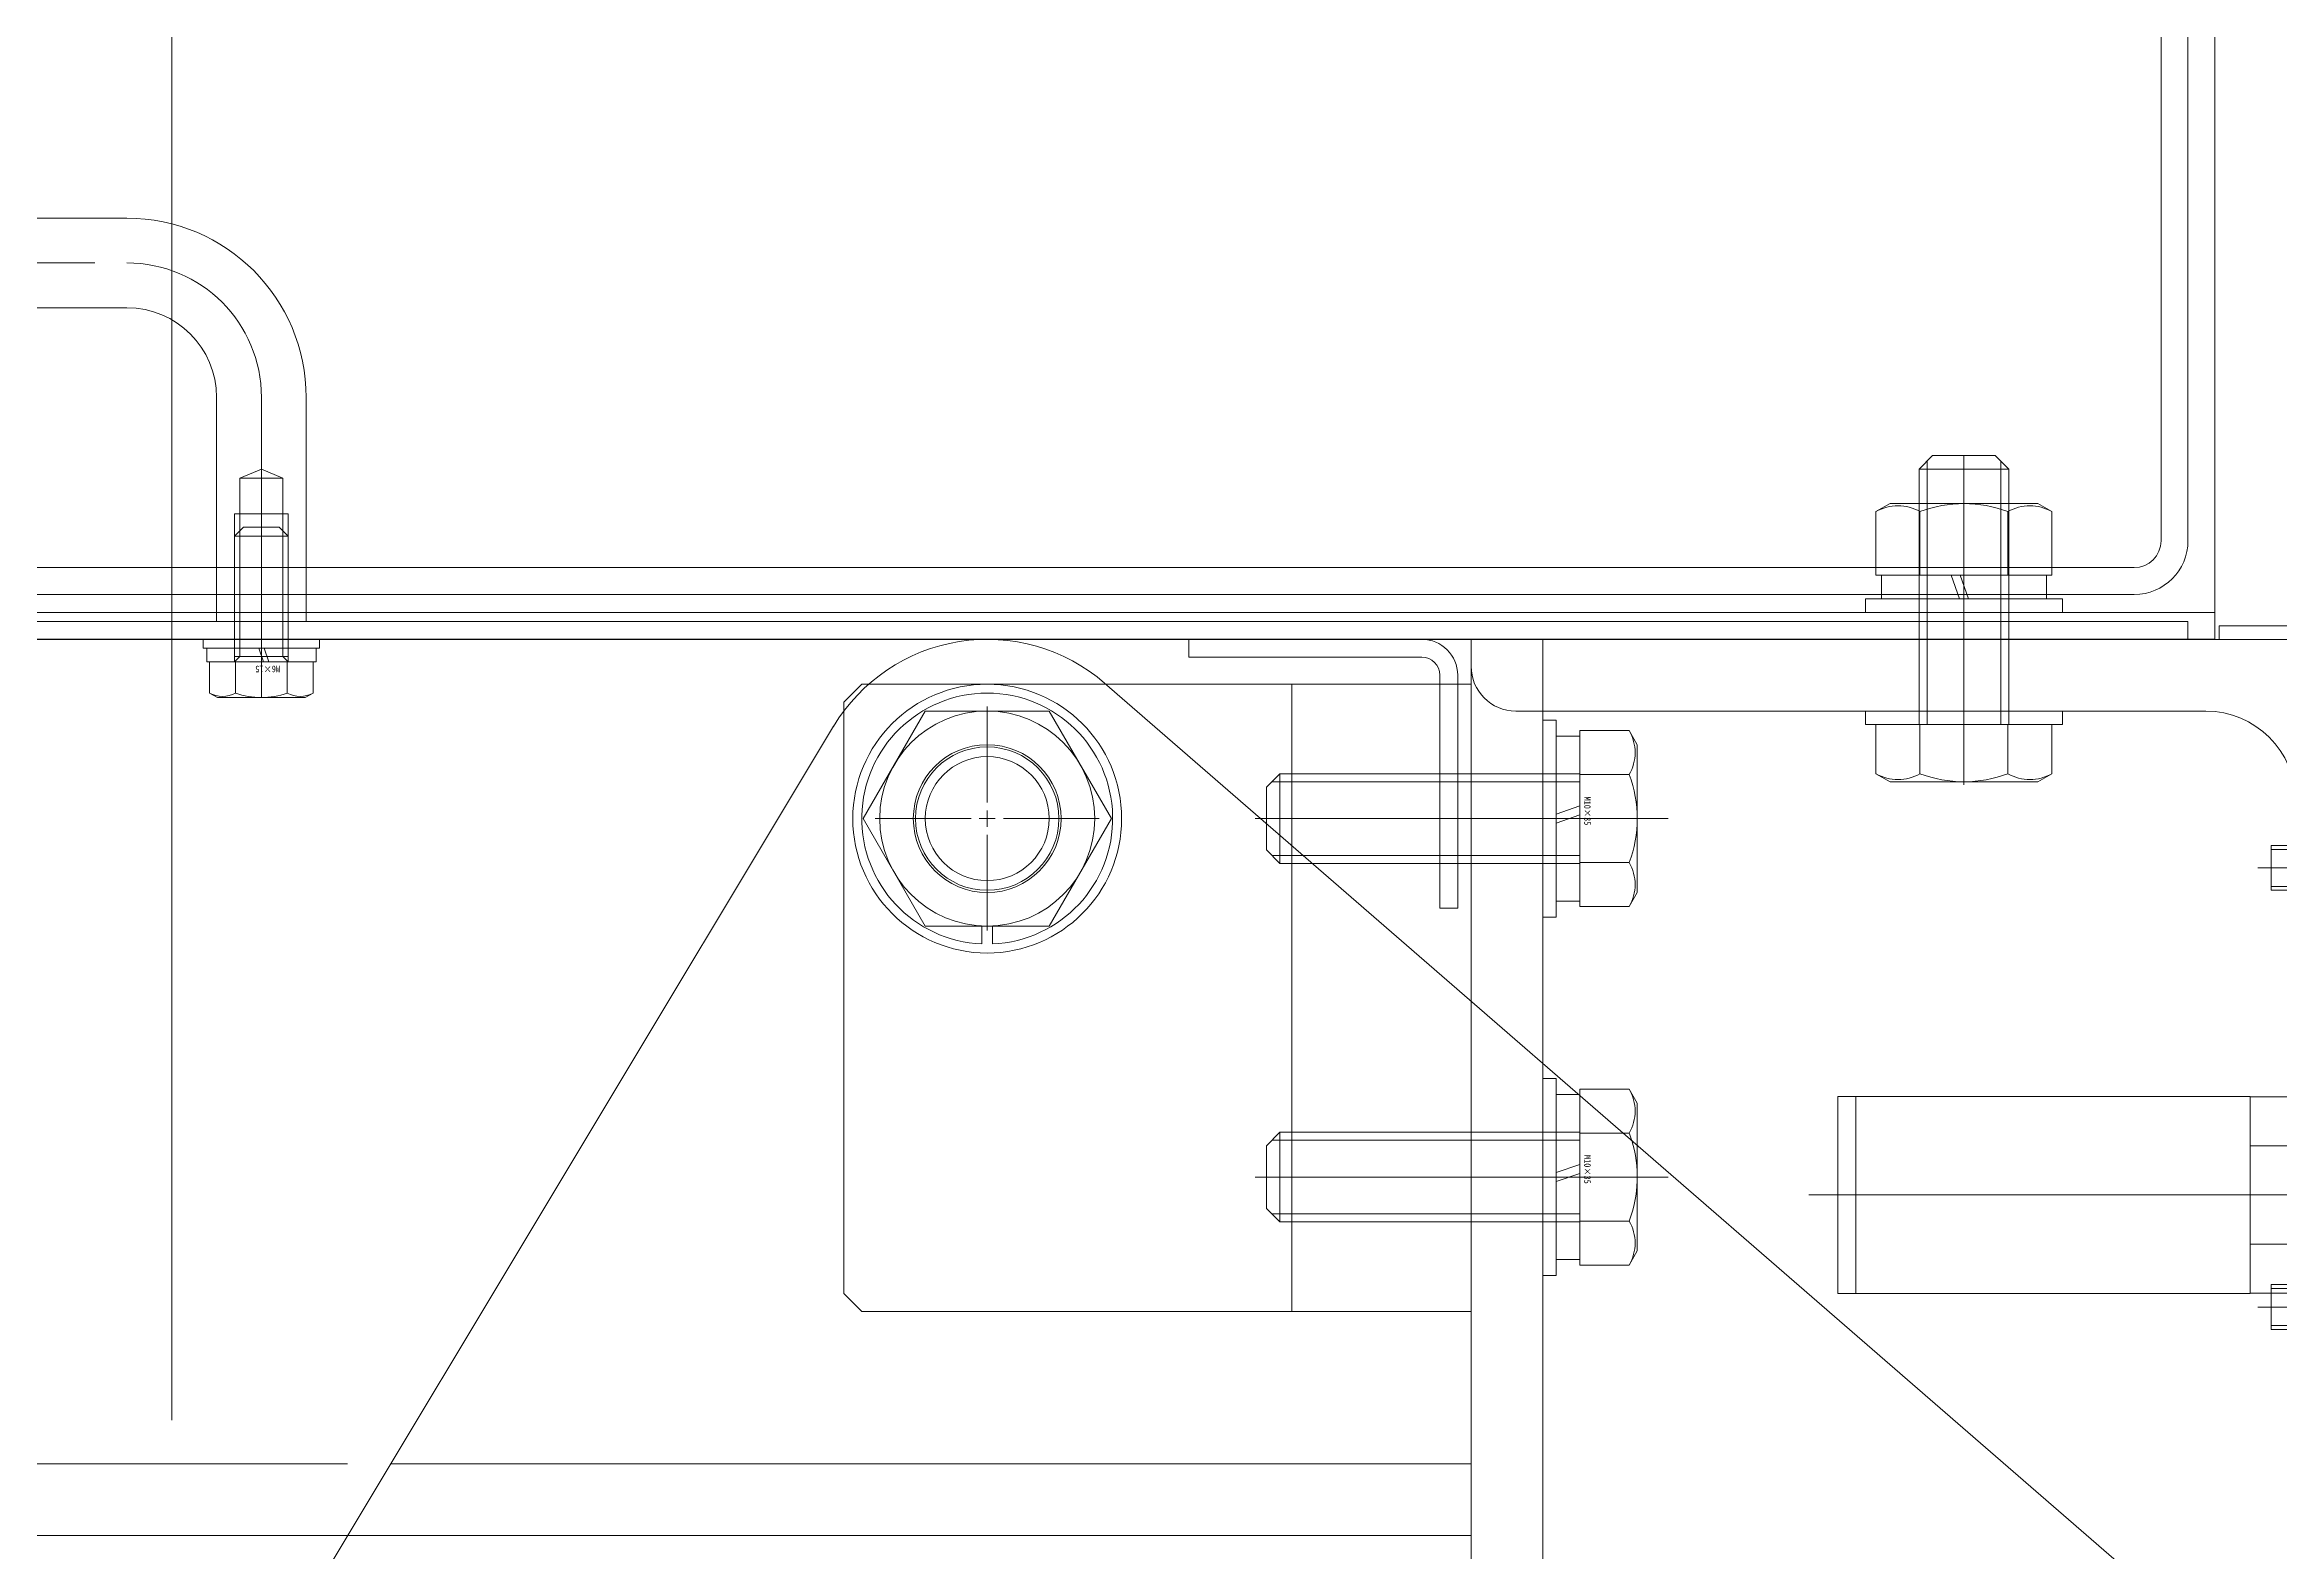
# Model space of a CAD drawing. Units: millimetres at full size. Extents: x -32787 to 32787, y -11878 to 14562.
# Drawn here: x -14547.6 to -14298.3, y 7236.4 to 7404.6 of the extents above; entities that cross this region are included whole.
import ezdxf
from ezdxf.enums import TextEntityAlignment as Align

# ---------------------------------------------------------------- set-up
doc = ezdxf.new("R2010")
doc.units = ezdxf.units.MM
doc.header["$LTSCALE"] = 9.6
doc.linetypes.add('CHAIN2', pattern=[12, 9, -1, 1, -1])
for name, color, linetype, lineweight in [('0-2_0', 2, 'Continuous', 9), ('0-3_05_CENTER', 2, 'CHAIN2', 9), ('0-5_10_DRAFT', 1, 'Continuous', 9), ('0-7_01_外形線', 134, 'Continuous', 9), ('0-8_04_中心線', 4, 'CHAIN2', 9), ('0-9_03_かくれ線', 5, 'Continuous', 9), ('0-B_02_細線', 6, 'Continuous', 9), ('0-E_08_DIM', 3, 'Continuous', 9)]:
    doc.layers.add(name, color=color, linetype=linetype, lineweight=lineweight)
doc.styles.add('ＭＳ ゴシック', font='')
doc.styles.get('ＭＳ ゴシック').set_extended_font_data('MS Gothic')

# ---------------------------------------------------------------- blocks, each defined once
blk = doc.blocks.new('AN202-02a_1_1_1')
at = {"layer": '0-2_0'}
for p, q in [((-59.056, 11), (-13.056, 11)), ((-59.056, 11), (-59.056, -11)), ((-57.056, 11), (-57.056, -11)), ((-13.056, 11), (-13.056, -11)), ((-13.056, 5.485), (-5.056, 5.485)), ((-5.056, 6.703), (0, 6.545)), ((-3.487, 6.654), (-3.487, -6.654)), ((-3.487, 5.798), (0, 5.689)), ((-13.056, -5.485), (-5.056, -5.485)), ((-5.056, -6.703), (0, -6.545)), ((-3.487, -5.798), (0, -5.689)), ((-59.056, -11), (-13.056, -11)), ((-13.056, -10.97), (-5.056, -10.97))]:
    blk.add_line(p, q, dxfattribs=at)
blk.add_lwpolyline([(-13.056, 10.97), (-5.056, 10.97), (-5.056, -10.97)], dxfattribs=at)
at = {"layer": '0-3_05_CENTER'}
blk.add_line((-62.322, 0), (4.944, 0), dxfattribs=at)
at = {"layer": '0-5_10_DRAFT'}
for p, q in [((0, 6.545), (4.944, 6.391)), ((0, -6.545), (0, 6.545)), ((0, 5.689), (4.944, 5.535)), ((4.944, 6.391), (4.944, -6.391)), ((0, -5.689), (4.944, -5.535)), ((0, -6.545), (4.944, -6.391))]:
    blk.add_line(p, q, dxfattribs=at)
blk = doc.blocks.new('KQ2H06-02Sa_1_1_1')
at = {"layer": '0-2_0', "linetype": 'CHAIN2'}
blk.add_line((0, 12.835), (0, -4.7), dxfattribs=at)
at = {"layer": '0-2_0'}
for p, q in [((4.85, 12), (-4.85, 12)), ((-4.85, 12), (-4.85, 10.5)), ((4.85, 10.5), (-4.85, 10.5)), ((-3.4, 10.5), (-3.4, 9.1)), ((3.4, 9.1), (3.4, 10.5)), ((4.85, 10.5), (4.85, 12)), ((8.083, 9.1), (-8.083, 9.1)), ((-8.083, 9.1), (-8.083, 5.8)), ((-4.041, 9.1), (-4.041, 5.8)), ((4.041, 9.1), (4.041, 5.8)), ((8.083, 9.1), (8.083, 5.8)), ((8.083, 5.8), (-8.083, 5.8)), ((-6.76, 5.8), (-6.579, 0)), ((-5.723, 0), (-5.904, 5.8)), ((5.722, 0), (5.904, 5.8)), ((6.579, 0), (6.76, 5.8))]:
    blk.add_line(p, q, dxfattribs=at)
at = {"layer": '0-5_10_DRAFT'}
for p, q in [((-6.579, 0), (-6.432, -4.7)), ((-6.579, 0), (6.579, 0)), ((-5.576, -4.7), (-5.723, 0)), ((5.576, -4.7), (5.722, 0)), ((6.432, -4.7), (6.579, 0)), ((6.432, -4.7), (-6.432, -4.7))]:
    blk.add_line(p, q, dxfattribs=at)
blk = doc.blocks.new('VH202-02a_1_1_1')
at = {"layer": '0-2_0'}
for p, q in [((72.241, 88.652), (89.391, 90.152)), ((35.227, 78.734), (72.242, 88.652)), ((76.062, 66.986), (72.242, 88.652)), ((0, 76), (0, 55)), ((33.775, 76.454), (34.759, 70.873)), ((-12.317, 72.587), (-14, 63.043)), ((-11.825, 73), (11.316, 73)), ((12.056, 71.183), (11.809, 72.587)), ((12.891, 71.079), (34.065, 74.812)), ((12.891, 71.079), (11.991, 70.656)), ((12.891, 71.079), (14.281, 63.2)), ((34.759, 70.873), (35.744, 65.291)), ((76.062, 66.986), (92.69, 71.441)), ((14.281, 63.2), (35.454, 66.933)), ((37.887, 63.646), (76.062, 66.986)), ((-14, 63.043), (-14, 58.5)), ((-14, 63), (13.391, 63)), ((14.281, 63.2), (13.248, 63.293)), ((13.5, 62.786), (13.5, 58.5)), ((13.056, 58), (-13.5, 58)), ((-9.5, 59.738), (-9.5, 55.575)), ((-4, 58), (-4, 57)), ((4, 57), (4, 58)), ((-15.688, 55.519), (-14.207, 57)), ((-15.688, 55.519), (-15.688, 54.812)), ((-14.207, 57), (0, 57)), ((0, 57), (13.5, 57)), ((12.3, 57), (12.3, 57.03)), ((15.688, 54.812), (13.5, 57)), ((-16.5, 54), (-15.688, 54.812)), ((-16.5, 54), (-16.5, 46.312)), ((-16.5, 54), (-5.657, 54)), ((-15.688, 54.812), (15.688, 54.812)), ((-15.688, 54.812), (-15.688, 45.5)), ((-5.657, 54.812), (-5.657, 45)), ((5.657, 54.812), (5.657, 45)), ((5.657, 54), (16.5, 54)), ((15.688, 54.812), (15.688, 45.5)), ((16.5, 54), (15.688, 54.812)), ((16.5, 54), (16.5, 46.312)), ((-18.923, 45), (0, 45)), ((-16.5, 46.312), (-15.688, 45.5)), ((-16.5, 46.312), (-5.657, 46.312)), ((-6, 45), (-6, 38.938)), ((18.923, 45), (0, 45)), ((16.5, 46.312), (5.657, 46.312)), ((6, 45), (6, 38.938)), ((16.5, 46.312), (15.688, 45.5)), ((-22.866, 39.17), (-19.788, 44.5)), ((22.866, 39.171), (19.789, 44.501)), ((-23, 38.67), (-23, 29)), ((-22.963, 38.939), (-6, 38.939)), ((6, 38.939), (22.963, 38.939)), ((23, 38.67), (23, 29)), ((-27, 28), (0, 28)), ((-18, 28), (-18, 23)), ((-17.372, 29.462), (-17.5, 28)), ((-8.628, 29.462), (-8.5, 28)), ((27, 28), (0, 28)), ((8.628, 29.462), (8.5, 28)), ((17.372, 29.462), (17.5, 28)), ((18, 28), (18, 23)), ((-28, 27), (-28, 23)), ((28, 27), (28, 23)), ((-31, 22.5), (-31, 0)), ((-30.5, 23), (0, 23)), ((30.5, 23), (0, 23)), ((31, 0), (31, 22.5)), ((-31, 0), (31, 0))]:
    blk.add_line(p, q, dxfattribs=at)
for centre, radius, start, end in [((89.565, 88.16), 2, 25.55214, 95.00006), ((64.304, 76.082), 30, 354.44778, 25.55219), ((35.745, 76.802), 2, 105.00001, 189.99991), ((-11.825, 72.5), 0.5, 89.99982, 169.99997), ((11.316, 72.5), 0.5, 9.99987, 89.99812), ((92.172, 73.373), 2, 284.99993, 354.44756), ((25.801, 69.224), 13.883, 171.87724, 207.62492), ((37.713, 65.638), 2, 189.99997, 274.99998), ((-13.5, 58.5), 0.5, 180.00004, 269.99991), ((-9.5, 58.625), 2.5, 194.47494, 220.53957), ((-9.5, 58.625), 2.5, 319.46045, 345.52505), ((5.7, 57), 1, 0, 89.99998), ((13.3, 57.03), 1, 101.5371, 180.00018), ((13, 58.5), 0.5, 281.53894, 0.00004), ((-18.923, 44), 1, 89.99965, 149.99975), ((-16.188, 45.5), 0.5, 270.00002, 359.99996), ((16.188, 45.5), 0.5, 180.00004, 269.99996), ((18.923, 44), 1, 30.00019, 90.00036), ((-22, 38.67), 1, 150.00013, 180.00018), ((22, 38.67), 1, 0, 29.99987), ((-15.778, 29.322), 1.6, 105.494, 174.99994), ((-13, 19.3), 12, 74.50605, 105.49442), ((-10.222, 29.322), 1.6, 5.00007, 74.506), ((10.222, 29.322), 1.6, 105.494, 174.99994), ((13, 19.3), 12, 74.50605, 105.49442), ((15.778, 29.322), 1.6, 5.00007, 74.506), ((-27, 27), 1, 89.99998, 179.99996), ((-24, 29), 1, 270.00002, 359.99996), ((24, 29), 1, 180.00004, 270.00002), ((27, 27), 1, 0, 90.00004), ((-30.5, 22.5), 0.5, 89.99998, 180.00002), ((30.5, 22.5), 0.5, 0, 89.99998)]:
    blk.add_arc(centre, radius, start, end, dxfattribs=at)
at = {"layer": '0-3_05_CENTER'}
for p, q in [((8.635, 66.266), (97.111, 81.867)), ((0, 76.893), (0, 0)), ((9.5, 60.121), (9.5, 51.24)), ((-13, 32.402), (-13, 26.229)), ((13, 32.402), (13, 26.229)), ((-24.5, 25.496), (-24.5, -3.393)), ((24.5, 25.496), (24.5, -3.393)), ((-33.143, 12), (-25.861, 12)), ((33.143, 12), (25.861, 12)), ((12, 6.427), (12, -2.442))]:
    blk.add_line(p, q, dxfattribs=at)
at = {"layer": '0-2_0', "rotation": 90}
blk.add_blockref('KQ2H06-02Sa_1_1_1', (-31, 12), dxfattribs=at)
at = {"layer": '0-2_0', "xscale": -1, "rotation": 270}
blk.add_blockref('KQ2H06-02Sa_1_1_1', (31, 12), dxfattribs=at)
blk = doc.blocks.new('A$C7F2E56CE_1_1_1')
at = {"layer": '0-2_0'}
blk.add_blockref('VH202-02a_1_1_1', (0, 0), dxfattribs=at)
at = {"layer": '0-2_0', "rotation": 90}
blk.add_blockref('AN202-02a_1_1_1', (12, 0), dxfattribs=at)
blk = doc.blocks.new('A$C169829DD_1_1_1')
at = {"layer": '0-2_0', "color": 134, "linetype": 'CHAIN2'}
blk.add_line((0, -35.2), (0, 7.8), dxfattribs=at)
at = {"layer": '0-2_0', "color": 134}
for p, q in [((-4.6, 1.3), (-4.6, 0)), ((-4.6, 1.3), (4.6, 1.3)), ((-4.6, 0), (4.6, 0)), ((-2.5, -33.7), (-2.5, 0)), ((0, 0), (-1.3, 1.3)), ((0, 1.3), (1.3, 0)), ((2.5, -33.7), (2.5, 0)), ((4.6, 0), (4.6, 1.3)), ((-2.5, -11.7), (2.5, -11.7)), ((-2.067, -33.7), (-2.067, -11.7)), ((2.067, -33.7), (2.067, -11.7)), ((-2.5, -33.7), (2.5, -33.7))]:
    blk.add_line(p, q, dxfattribs=at)
blk.add_lwpolyline([(4.25, 1.3), (4.25, 6.3), (-4.25, 6.3), (-4.25, 1.3)], dxfattribs=at)
at = {"layer": '0-5_10_DRAFT', "style": 'ＭＳ ゴシック', "width": 1.85}
blk.add_text('CS-M5x35L,SW', height=0.2199, dxfattribs=at).set_placement((0.385, 5.958), align=Align.BOTTOM_LEFT)
blk = doc.blocks.new('A$C25D70F81_1_1_1')
at = {"layer": '0-2_0', "rotation": 270}
for name, p in [('A$C7F2E56CE_1_1_1', (0, 0)), ('A$C169829DD_1_1_1', (23, 24.5)), ('A$C169829DD_1_1_1', (23, -24.5))]:
    blk.add_blockref(name, p, dxfattribs=at)
blk = doc.blocks.new('A$C71340FE3_1_1_1')
at = {"layer": '0-2_0', "color": 134}
for p, q in [((-4.619, 5.8), (4.619, 5.8)), ((-4.619, 2.3), (-4.619, 5.8)), ((-2.309, 2.3), (-2.309, 5.8)), ((2.309, 2.3), (2.309, 5.8)), ((4.619, 2.3), (4.619, 5.8)), ((-6, 1), (6, 1)), ((-6, 1), (-6, 0)), ((-6, 0), (6, 0)), ((-4.6, 2.3), (-4.6, 1)), ((4.6, 2.3), (-4.6, 2.3)), ((-2.5, -9.7), (-2.5, 0)), ((-2.067, 0), (-2.067, -9.7)), ((0, 1), (-1.3, 2.3)), ((0, 2.3), (1.3, 1)), ((2.067, 0), (2.067, -9.7)), ((2.5, -9.7), (2.5, 0)), ((4.6, 1), (4.6, 2.3)), ((6, 0), (6, 1)), ((-2.5, -9.7), (2.5, -9.7))]:
    blk.add_line(p, q, dxfattribs=at)
at = {"layer": '0-2_0', "color": 134, "linetype": 'CHAIN2'}
blk.add_line((0, -11.2), (0, 7.3), dxfattribs=at)
at = {"layer": '0-5_10_DRAFT', "style": 'ＭＳ ゴシック', "width": 1.8}
blk.add_text('BT-M5x12L,SW,PW', height=0.2199, dxfattribs=at).set_placement((0.224, 5.458), align=Align.BOTTOM_LEFT)
blk = doc.blocks.new('A$C5F583213_1_1_1')
at = {"layer": '0-2_0'}
for p, q in [((0, 25.2), (46, 25.2)), ((0, 22.9), (0, 25.2)), ((5.3, 22.9), (5.3, 25.2)), ((33.3, 22.9), (33.3, 25.2)), ((0, 22.9), (46, 22.9)), ((47, 0), (47, 21.9)), ((49.3, 0), (49.3, 21.9)), ((47, 0), (49.3, 0))]:
    blk.add_line(p, q, dxfattribs=at)
at = {"layer": '0-2_0', "linetype": 'CHAIN2'}
blk.add_line((52.105, 6), (43.71, 6), dxfattribs=at)
at = {"layer": '0-2_0'}
for radius in [3.3, 1]:
    blk.add_arc((46, 21.9), radius, 0, 89.99998, dxfattribs=at)
at = {"layer": '0-5_10_DRAFT', "linetype": 'CHAIN2'}
blk.add_line((19.3, 22.9), (19.3, 25.2), dxfattribs=at)
blk = doc.blocks.new('A$C13F35EBC_1_1_1')
at = {"layer": '0-2_0'}
for p, q in [((0, 9.5), (37.5, 9.5)), ((0, 5.083), (0, 9.5)), ((0, 8.9), (37.5, 8.9)), ((37.5, 5.083), (37.5, 9.5)), ((0.214, 5.083), (0, 5.083)), ((0.214, 0.5), (0.214, 5.083)), ((37.286, 5.083), (37.5, 5.083)), ((37.286, 0.5), (37.286, 5.083)), ((0.755, 0), (36.786, 0))]:
    blk.add_line(p, q, dxfattribs=at)
for centre, start, end in [((0.714, 0.5), 179.99996, 269.99995), ((36.786, 0.5), 270.00002, 0)]:
    blk.add_arc(centre, 0.5, start, end, dxfattribs=at)
at = {"layer": '0-5_10_DRAFT', "linetype": 'CHAIN2'}
blk.add_line((18.75, 0), (18.75, 9.5), dxfattribs=at)
blk = doc.blocks.new('KQ2H06-02Sc_1_1_1')
at = {"layer": '0-2_0', "linetype": 'CHAIN2'}
for p, q in [((0, -9.555), (0, 9.555)), ((9.555, 0), (-9.555, 0))]:
    blk.add_line(p, q, dxfattribs=at)
at = {"layer": '0-2_0'}
blk.add_lwpolyline([(-8.083, 0), (-4.041, -7), (4.041, -7), (8.083, 0), (4.041, 7), (-4.041, 7)], close=True, dxfattribs=at)
for radius in [4.85, 3]:
    blk.add_circle((0, 0), radius, dxfattribs=at)
blk = doc.blocks.new('AR20K-02BG-Ba_1_1_1')
at = {"layer": '0-2_0', "linetype": 'CHAIN2'}
for p, q in [((0, -44.385), (0, 55.417)), ((-21.909, 26.7), (-68.814, 26.7)), ((-8.537, 24.7), (8.537, 24.7))]:
    blk.add_line(p, q, dxfattribs=at)
at = {"layer": '0-2_0'}
for p, q in [((-14, 41.7), (-14, 51.2)), ((-14, 51.2), (14, 51.2)), ((14, 41.7), (14, 51.2)), ((-66.1, 45.45), (-66.1, 7.95)), ((-66.1, 45.45), (-43.5, 45.45)), ((-62.3, 45.45), (-62.3, 7.95)), ((-44.2, 42.83), (-41.5, 42.83)), ((-44.2, 42.83), (-44.2, 35.759)), ((-41.5, 43.45), (-41.5, 9.95)), ((-23.5, 40.45), (-27.5, 40.45)), ((-26.649, 40), (-26, 40)), ((-26, 34.2), (-26, 40.45)), ((-23.5, 41.7), (23.5, 41.7)), ((-23.5, 41.7), (-23.5, 11.7)), ((23.5, 11.7), (23.5, 41.7)), ((23.5, 40.45), (28, 40.45)), ((28.5, 13.45), (28.5, 39.95)), ((-28.5, 39.45), (-28.5, 13.95)), ((-44.2, 35.759), (-41.5, 35.759)), ((-41.5, 32.7), (-34.5, 32.7)), ((-34.5, 20.7), (-41.5, 32.7)), ((-34.5, 32.7), (-40.949, 21.645)), ((-34.5, 32.7), (-34.5, 20.7)), ((-28.5, 34.2), (-26, 34.2)), ((-26.649, 34.4), (-26, 34.4)), ((-14, 4.5), (-14, 32.429)), ((-11.732, 34.316), (-13.499, 33.296)), ((-11.232, 34.45), (11.233, 34.45)), ((11.734, 34.316), (13.501, 33.295)), ((14, 4.5), (14, 32.429)), ((-34.5, 31.752), (-28.5, 31.564)), ((-32.064, 31.676), (-31, 31.061)), ((-31, 31.642), (-31, 21.758)), ((-31, 31.061), (-28.5, 30.983)), ((20.918, 26.7), (31.941, 26.7)), ((-41.5, 21.645), (-40, 21.645)), ((-40, 21.645), (-40, 11.793)), ((-40, 20.7), (-34.5, 20.7)), ((-34.5, 21.649), (-28.5, 21.836)), ((-32.064, 21.725), (-31, 22.339)), ((-31, 22.339), (-28.5, 22.417)), ((-41.5, 18.236), (-40, 18.236)), ((14, 19.7), (18.75, 19.7)), ((18.75, 0), (18.75, 19.7)), ((26, 19.2), (26, 12.95)), ((28.5, 19.2), (26, 19.2)), ((26.649, 19), (26, 19)), ((-41.5, 15.328), (-40, 15.328)), ((-23.5, 12.95), (-27.5, 12.95)), ((-14, 14.95), (14, 14.95)), ((23.5, 12.95), (28, 12.95)), ((26.649, 13.4), (25.998, 13.4)), ((-41.5, 11.793), (-40, 11.793)), ((-23.5, 11.7), (-18.75, 11.7)), ((23.5, 11.7), (18.75, 11.7)), ((-66.1, 7.95), (-43.5, 7.95)), ((-18.75, 8.3), (18.75, 8.3)), ((-18.75, 4), (-8.5, 4)), ((-16.898, 2.837), (-17, 4)), ((-9.102, 2.837), (-9, 4)), ((-8.5, 1), (-8.5, 4)), ((8.5, 1), (8.5, 4)), ((18.75, 4), (8.5, 4)), ((9.102, 2.837), (9, 4)), ((16.898, 2.837), (17, 4)), ((-18.75, 0), (-12.124, 0)), ((-14, -10.5), (-14, 0)), ((-13.458, -10.5), (-13.458, 0)), ((-11.124, 1.089), (-11.124, 1)), ((-7.5, 0), (7.5, 0)), ((11.124, 1.089), (11.124, 1)), ((18.75, 0), (12.124, 0)), ((13.458, -10.5), (13.458, 0)), ((14, -10.5), (14, 0)), ((-14, -10.5), (14, -10.5)), ((-13.458, -12.5), (-13.458, -10.5)), ((13.458, -12.5), (13.458, -10.5)), ((-13.458, -12.5), (13.458, -12.5)), ((-12.25, -17.5), (-12.25, -12.5)), ((12.25, -17.5), (12.25, -12.5)), ((-13.25, -17.5), (0, -17.5)), ((-13.25, -39.7), (-13.25, -17.5)), ((-13.25, -19.5), (13.25, -19.5)), ((13.25, -17.5), (0, -17.5))]:
    blk.add_line(p, q, dxfattribs=at)
for points in [[(-18.75, 0), (-18.75, 19.7), (-14, 19.7)], [(-13.25, -39.7), (13.25, -39.7), (13.25, -17.5)]]:
    blk.add_lwpolyline(points, dxfattribs=at)
for radius in [6.579, 5.723]:
    blk.add_circle((0, 24.7), radius, dxfattribs=at)
for centre, radius, start, end in [((-43.5, 43.45), 2, 0, 89.99998), ((-27.5, 39.45), 1, 90.00004, 180.00002), ((-26.649, 38.5), 1.5, 89.9961, 158.19412), ((28, 39.95), 0.5, 0, 90.00004), ((-23.4, 37.2), 5, 158.1956, 201.80444), ((-26.649, 35.9), 1.5, 201.80588, 270.0039), ((-13, 32.429), 1, 119.99998, 179.99996), ((-11.232, 33.45), 1, 89.99987, 119.99987), ((11.233, 33.45), 1, 60.0001, 90.00015), ((13, 32.429), 1, 0, 60.00015), ((26.649, 17.5), 1.5, 21.80588, 90.00392), ((23.4, 16.2), 5, 338.19559, 21.80444), ((-27.5, 13.95), 1, 180.00004, 270.00002), ((26.649, 14.9), 1.5, 269.99608, 338.19412), ((28, 13.45), 0.5, 270.00002, 359.99998), ((-43.5, 9.95), 2, 270.00002, 0), ((-15.107, 2.994), 1.798, 185.00001, 254.11912), ((-13.5, 4.5), 0.5, 179.99998, 270.00002), ((-10.893, 2.994), 1.798, 285.88086, 354.99999), ((10.893, 2.994), 1.798, 185.00001, 254.11912), ((13.5, 4.5), 0.5, 270.00002, 0), ((15.107, 2.994), 1.798, 285.88086, 354.99999), ((-13, 10.4), 9.498, 254.11906, 269.99996), ((-13, 10.4), 9.498, 270.00002, 285.88092), ((-12.124, 1), 1, 270.00002, 0), ((-7.5, 1), 1, 180.00002, 270), ((7.5, 1), 1, 270.00002, 0), ((13, 10.4), 9.498, 254.11906, 269.99996), ((12.124, 1), 1, 179.99998, 270.00002), ((13, 10.4), 9.498, 270.00002, 285.88092)]:
    blk.add_arc(centre, radius, start, end, dxfattribs=at)
for name, p in [('KQ2H06-02Sc_1_1_1', (0, 24.7)), ('A$C5F583213_1_1_1', (-19.3, -25.2)), ('A$C13F35EBC_1_1_1', (-18.75, -11.8))]:
    blk.add_blockref(name, p, dxfattribs=at)
blk = doc.blocks.new('A$C36093090_1_1_1')
at = {"layer": '0-2_0', "xscale": -1}
blk.add_blockref('AR20K-02BG-Ba_1_1_1', (30, 19.2), dxfattribs=at)
at = {"layer": '0-2_0', "rotation": 270}
blk.add_blockref('A$C71340FE3_1_1_1', (2.3, 0), dxfattribs=at)
blk = doc.blocks.new('A$C0A412FBE_1_1')
at = {"layer": '0-2_0'}
for name, p in [('A$C36093090_1_1_1', (0, -44.5)), ('A$C25D70F81_1_1_1', (0, -24.5))]:
    blk.add_blockref(name, p, dxfattribs=at)
blk = doc.blocks.new('U6200')
at = {"layer": '0-8_04_中心線'}
for p, q in [((0, 1.8), (0, 12.5)), ((-12.5, 0), (-1.8, 0)), ((1.8, 0), (12.5, 0)), ((0, -12.5), (0, -1.8))]:
    blk.add_line(p, q, dxfattribs=at)
at = {"layer": '0-8_04_中心線', "linetype": 'Continuous'}
for p, q in [((-0.9, 0), (0.9, 0)), ((0, -0.9), (0, 0.9))]:
    blk.add_line(p, q, dxfattribs=at)

msp = doc.modelspace()

# ---------------------------------------------------------------- linework, layer by layer
at = {"layer": '0-2_0', "color": 134}
msp.add_line((-14305.461, 7341.204), (-14861.461, 7341.204), dxfattribs=at)
msp.add_lwpolyline([(-14861.461, 7338.204), (-14305.461, 7338.204), (-14305.461, 7938.204), (-14861.461, 7938.204)], close=True, dxfattribs=at)
at = {"layer": '0-7_01_外形線'}
for p, q in [((-14628.46, 7385.204), (-14538.46, 7385.204)), ((-14628.46, 7375.204), (-14538.46, 7375.204)), ((-14528.46, 7365.204), (-14528.46, 7340.204)), ((-14518.46, 7365.204), (-14518.46, 7340.204)), ((-14338.461, 7357.204), (-14336.961, 7358.704)), ((-14338.461, 7357.204), (-14328.461, 7357.204)), ((-14338.461, 7353.354), (-14338.461, 7357.204)), ((-14336.961, 7358.704), (-14329.961, 7358.704)), ((-14328.461, 7357.204), (-14329.961, 7358.704)), ((-14328.461, 7353.354), (-14328.461, 7357.204)), ((-14343.276, 7352.45), (-14341.711, 7353.354)), ((-14343.276, 7345.354), (-14343.276, 7352.45)), ((-14325.211, 7353.354), (-14341.711, 7353.354)), ((-14338.369, 7345.354), (-14338.369, 7352.45)), ((-14328.554, 7345.354), (-14328.554, 7352.45)), ((-14323.646, 7352.45), (-14325.211, 7353.354)), ((-14323.646, 7345.354), (-14323.646, 7352.45)), ((-14323.646, 7345.354), (-14343.276, 7345.354)), ((-14334.871, 7345.354), (-14342.661, 7345.354)), ((-14342.661, 7345.354), (-14342.661, 7342.704)), ((-14333.961, 7342.704), (-14334.871, 7345.354)), ((-14324.261, 7345.354), (-14333.871, 7345.354)), ((-14332.961, 7342.704), (-14333.871, 7345.354)), ((-14324.261, 7342.704), (-14324.261, 7345.354)), ((-14333.961, 7342.704), (-14342.661, 7342.704)), ((-14324.261, 7342.704), (-14332.961, 7342.704)), ((-14528.46, 7340.204), (-14518.46, 7340.204)), ((-16888.461, 7338.196), (-14388.461, 7338.196)), ((-14380.461, 7290.886), (-14380.461, 7338.196)), ((-14288.461, 7338.196), (-14304.961, 7338.196)), ((-14429.355, 7333.303), (-14304.741, 7225.196)), ((-14388.461, 7333.196), (-14429.231, 7333.196)), ((-14388.461, 7298.196), (-14388.461, 7333.196)), ((-14449.389, 7330.196), (-14456.317, 7318.196)), ((-14521.816, 7224.915), (-14459.606, 7328.494)), ((-14378.961, 7318.696), (-14378.961, 7327.396)), ((-14376.311, 7327.396), (-14378.961, 7327.396)), ((-14376.311, 7328.011), (-14370.815, 7328.011)), ((-14376.311, 7328.011), (-14376.311, 7308.381)), ((-14376.311, 7308.381), (-14376.311, 7328.011)), ((-14376.311, 7319.606), (-14376.311, 7327.396)), ((-14370.815, 7328.011), (-14369.911, 7326.446)), ((-14369.911, 7309.946), (-14369.911, 7326.446)), ((-14376.311, 7323.104), (-14370.815, 7323.104)), ((-14378.961, 7318.696), (-14376.311, 7319.606)), ((-14456.317, 7318.196), (-14449.389, 7306.196)), ((-14435.533, 7306.196), (-14428.605, 7318.196)), ((-14378.961, 7317.696), (-14376.311, 7318.606)), ((-14378.961, 7308.996), (-14378.961, 7317.696)), ((-14376.311, 7308.996), (-14376.311, 7318.606)), ((-14376.311, 7313.289), (-14370.815, 7313.289)), ((-14370.815, 7308.381), (-14369.911, 7309.946)), ((-14378.961, 7308.996), (-14376.311, 7308.996)), ((-14376.311, 7308.381), (-14370.815, 7308.381)), ((-14449.389, 7306.196), (-14435.533, 7306.196)), ((-14443.061, 7306.196), (-14443.061, 7304.209)), ((-14441.861, 7306.196), (-14441.861, 7304.209)), ((-14376.311, 7288.011), (-14370.815, 7288.011)), ((-14376.311, 7288.011), (-14376.311, 7287.286)), ((-14370.815, 7288.011), (-14369.911, 7286.446)), ((-14369.911, 7286.446), (-14369.911, 7281.733)), ((-14371.49, 7283.104), (-14370.815, 7283.104)), ((-14513.839, 7246.196), (-16888.461, 7246.196)), ((-14513.839, 7238.196), (-16888.461, 7238.196))]:
    msp.add_line(p, q, dxfattribs=at)
for points in [[(-14344.461, 7341.204), (-14322.461, 7341.204), (-14322.461, 7342.704), (-14344.461, 7342.704)], [(-14858.46, 7338.204), (-14308.46, 7338.204), (-14308.46, 7340.204), (-14858.46, 7340.204)], [(-14380.461, 7329.196), (-14380.461, 7307.196), (-14378.961, 7307.196), (-14378.961, 7329.196)]]:
    msp.add_lwpolyline(points, close=True, dxfattribs=at)
for points in [[(-14288.461, 7339.696), (-14304.961, 7339.696), (-14304.961, 7338.196)], [(-14388.461, 7297.826), (-14388.461, 7338.196), (-14288.461, 7338.196), (-14288.461, 7175.196)], [(-14455.69, 7333.196), (-14456.461, 7333.196), (-14458.461, 7331.196), (-14458.461, 7330.196)], [(-14428.605, 7318.196), (-14435.533, 7330.196), (-14449.389, 7330.196)]]:
    msp.add_lwpolyline(points, dxfattribs=at)
for radius in [15, 12, 8, 6.918]:
    msp.add_circle((-14442.461, 7318.196), radius, dxfattribs=at)
for centre, radius, start, end in [((-14538.46, 7365.204), 20, 0, 90), ((-14538.46, 7365.204), 10, 0, 90), ((-14340.822, 7348.2), 4.907, 60.00001, 119.99999), ((-14333.461, 7339.574), 13.779, 69.136, 110.864), ((-14326.1, 7348.2), 4.907, 60.00001, 119.99999), ((-14442.461, 7318.196), 20, 49.05705, 149.01082), ((-14442.461, 7318.196), 14, 272.45629, 267.54371), ((-14375.065, 7325.557), 4.907, 330.00001, 29.99999), ((-14383.69, 7318.196), 13.779, 339.136, 20.864), ((-14375.065, 7310.835), 4.907, 330.00001, 29.99999), ((-14375.065, 7285.557), 4.907, 330.00001, 29.99999), ((-14383.69, 7278.196), 13.779, 17.18392, 20.864)]:
    msp.add_arc(centre, radius, start, end, dxfattribs=at)
at = {"layer": '0-8_04_中心線'}
for p, q in [((-14628.46, 7380.204), (-14538.46, 7380.204)), ((-14523.46, 7365.204), (-14523.46, 7337.204)), ((-14333.461, 7322.304), (-14333.461, 7358.704)), ((-14333.461, 7353.354), (-14333.461, 7345.354)), ((-14523.46, 7331.704), (-14523.46, 7350.704)), ((-14333.461, 7349.438), (-14333.461, 7330.04)), ((-14333.461, 7329.959), (-14333.461, 7349.357)), ((-14333.461, 7346.431), (-14333.461, 7321.981)), ((-14333.461, 7345.354), (-14333.461, 7342.704)), ((-14333.461, 7342.704), (-14333.461, 7341.204)), ((-14412.547, 7318.196), (-14366.461, 7318.196)), ((-14369.911, 7318.196), (-14406.311, 7318.196)), ((-14401.826, 7318.196), (-14367.418, 7318.196)), ((-14300.428, 7312.696), (-14284.386, 7312.696)), ((-14412.547, 7278.196), (-14366.461, 7278.196)), ((-14369.911, 7278.196), (-14406.311, 7278.196)), ((-14401.826, 7278.196), (-14367.418, 7278.196)), ((-14300.428, 7263.696), (-14284.386, 7263.696))]:
    msp.add_line(p, q, dxfattribs=at)
msp.add_arc((-14538.46, 7365.204), 15, 0, 90, dxfattribs=at)
at = {"layer": '0-9_03_かくれ線'}
for p, q in [((-14311.461, 7349.204), (-14311.461, 7927.204)), ((-14308.461, 7927.204), (-14308.461, 7349.204)), ((-14338.461, 7328.704), (-14338.461, 7353.354)), ((-14337.561, 7328.704), (-14337.561, 7353.354)), ((-14329.361, 7328.704), (-14329.361, 7353.354)), ((-14328.461, 7328.704), (-14328.461, 7353.354)), ((-14526.46, 7349.704), (-14525.46, 7350.704)), ((-14526.46, 7349.704), (-14520.46, 7349.704)), ((-14526.46, 7335.704), (-14526.46, 7349.704)), ((-14525.86, 7336.304), (-14525.86, 7350.304)), ((-14525.46, 7350.704), (-14521.46, 7350.704)), ((-14520.46, 7349.704), (-14521.46, 7350.704)), ((-14521.06, 7336.304), (-14521.06, 7350.304)), ((-14520.46, 7335.704), (-14520.46, 7349.704)), ((-14314.461, 7346.204), (-14852.461, 7346.204)), ((-14314.461, 7343.204), (-14852.461, 7343.204)), ((-14529.56, 7337.204), (-14523.76, 7337.204)), ((-14529.56, 7337.204), (-14529.56, 7335.704)), ((-14523.76, 7337.204), (-14523.214, 7335.704)), ((-14523.16, 7337.204), (-14517.36, 7337.204)), ((-14523.16, 7337.204), (-14522.614, 7335.704)), ((-14517.36, 7335.704), (-14517.36, 7337.204)), ((-14388.461, 7335.196), (-14388.461, 7338.196)), ((-14529.56, 7335.704), (-14523.214, 7335.704)), ((-14529.234, 7335.704), (-14517.687, 7335.704)), ((-14529.234, 7335.704), (-14529.234, 7332.208)), ((-14529.234, 7335.704), (-14517.687, 7335.704)), ((-14520.46, 7336.304), (-14526.46, 7336.304)), ((-14525.86, 7336.304), (-14526.46, 7335.704)), ((-14526.347, 7335.704), (-14526.347, 7332.208)), ((-14522.614, 7335.704), (-14517.36, 7335.704)), ((-14521.06, 7336.304), (-14520.46, 7335.704)), ((-14520.573, 7335.704), (-14520.573, 7332.208)), ((-14517.687, 7335.704), (-14517.687, 7332.208)), ((-14529.234, 7332.208), (-14528.36, 7331.704)), ((-14528.36, 7331.704), (-14518.56, 7331.704)), ((-14517.687, 7332.208), (-14518.56, 7331.704)), ((-14429.231, 7333.196), (-14455.69, 7333.196)), ((-14408.461, 7333.196), (-14408.461, 7263.196)), ((-14383.461, 7330.196), (-14306.461, 7330.196)), ((-14343.276, 7328.704), (-14343.276, 7323.207)), ((-14323.646, 7328.704), (-14343.276, 7328.704)), ((-14338.369, 7328.704), (-14338.369, 7323.207)), ((-14328.554, 7328.704), (-14328.554, 7323.207)), ((-14323.646, 7328.704), (-14323.646, 7323.207)), ((-14409.811, 7323.196), (-14411.311, 7321.696)), ((-14411.311, 7314.696), (-14411.311, 7321.696)), ((-14376.311, 7322.296), (-14410.711, 7322.296)), ((-14409.811, 7313.196), (-14409.811, 7323.196)), ((-14376.311, 7323.196), (-14409.811, 7323.196)), ((-14343.276, 7323.207), (-14341.711, 7322.304)), ((-14341.711, 7322.304), (-14325.211, 7322.304)), ((-14323.646, 7323.207), (-14325.211, 7322.304)), ((-14409.811, 7313.196), (-14411.311, 7314.696)), ((-14376.311, 7314.096), (-14410.711, 7314.096)), ((-14376.311, 7313.196), (-14409.811, 7313.196)), ((-14388.461, 7297.826), (-14388.461, 7014.196)), ((-14380.461, 7290.886), (-14380.461, 7014.196)), ((-14376.438, 7287.396), (-14378.961, 7287.396)), ((-14376.311, 7268.381), (-14376.311, 7287.286)), ((-14409.811, 7283.196), (-14411.311, 7281.696)), ((-14376.311, 7282.296), (-14410.711, 7282.296)), ((-14409.811, 7273.196), (-14409.811, 7283.196)), ((-14376.311, 7283.196), (-14409.811, 7283.196)), ((-14371.49, 7283.104), (-14376.311, 7283.104)), ((-14411.311, 7274.696), (-14411.311, 7281.696)), ((-14378.961, 7278.696), (-14376.311, 7279.606)), ((-14369.911, 7269.946), (-14369.911, 7281.733)), ((-14378.961, 7277.696), (-14376.311, 7278.606)), ((-14409.811, 7273.196), (-14411.311, 7274.696)), ((-14376.311, 7274.096), (-14410.711, 7274.096)), ((-14376.311, 7273.196), (-14409.811, 7273.196)), ((-14376.311, 7273.289), (-14370.815, 7273.289)), ((-14370.815, 7268.381), (-14369.911, 7269.946)), ((-14378.961, 7268.996), (-14376.311, 7268.996)), ((-14376.311, 7268.381), (-14370.815, 7268.381)), ((-14388.461, 7246.196), (-14509.035, 7246.196)), ((-14388.461, 7238.196), (-14513.839, 7238.196))]:
    msp.add_line(p, q, dxfattribs=at)
for points in [[(-14525.86, 7356.204), (-14523.46, 7357.198), (-14521.06, 7356.204)], [(-14525.86, 7340.204), (-14525.86, 7356.204), (-14521.06, 7356.204), (-14521.06, 7340.204)], [(-14526.46, 7340.204), (-14526.46, 7352.204), (-14520.46, 7352.204), (-14520.46, 7340.204)], [(-14393.959, 7336.204), (-14419.959, 7336.204), (-14419.959, 7338.204), (-14393.959, 7338.204)], [(-14389.959, 7334.204), (-14389.959, 7308.204), (-14391.959, 7308.204), (-14391.959, 7334.204)], [(-14458.461, 7330.196), (-14458.461, 7265.196), (-14456.461, 7263.196), (-14388.461, 7263.196), (-14388.461, 7298.196)]]:
    msp.add_lwpolyline(points, dxfattribs=at)
for points in [[(-14516.96, 7338.204), (-14529.96, 7338.204), (-14529.96, 7337.204), (-14516.96, 7337.204)], [(-14344.461, 7328.704), (-14322.461, 7328.704), (-14322.461, 7330.204), (-14344.461, 7330.204)], [(-14380.461, 7289.196), (-14380.461, 7267.196), (-14378.961, 7267.196), (-14378.961, 7289.196)]]:
    msp.add_lwpolyline(points, close=True, dxfattribs=at)
msp.add_circle((-14442.461, 7318.196), 8.25, dxfattribs=at)
for centre, radius, start, end in [((-14314.461, 7349.204), 6, 270, 0), ((-14314.461, 7349.204), 3, 270, 0), ((-14393.959, 7334.204), 4, 0, 90), ((-14393.959, 7334.204), 2, 0, 90), ((-14383.461, 7335.196), 5, 180, 270), ((-14527.79, 7334.708), 2.887, 240.00001, 299.99999), ((-14523.46, 7340.218), 8.514, 250.18087, 289.81913), ((-14519.13, 7334.708), 2.887, 240.00001, 299.99999), ((-14306.461, 7320.196), 10, 0, 90), ((-14340.822, 7327.457), 4.907, 240.00001, 299.99999), ((-14333.461, 7336.083), 13.779, 249.136, 290.864), ((-14326.1, 7327.457), 4.907, 240.00001, 299.99999), ((-14383.69, 7278.196), 13.779, 339.136, 17.18392), ((-14375.065, 7270.835), 4.907, 330.00001, 29.99999)]:
    msp.add_arc(centre, radius, start, end, dxfattribs=at)
at = {"layer": '0-B_02_細線'}
for p, q in [((-14337.561, 7353.354), (-14337.561, 7358.104)), ((-14329.361, 7353.354), (-14329.361, 7358.104))]:
    msp.add_line(p, q, dxfattribs=at)
at = {"layer": '0-E_08_DIM'}
msp.add_line((-14533.461, 7251.071), (-14533.461, 7612.293), dxfattribs=at)

# ---------------------------------------------------------------- block references
at = {"layer": '0-2_0'}
msp.add_blockref('A$C0A412FBE_1_1', (-14288.461, 7312.696), dxfattribs=at)
at = {"layer": '0-8_04_中心線'}
msp.add_blockref('U6200', (-14442.461, 7318.196), dxfattribs=at)

# ---------------------------------------------------------------- texts
at = {"layer": '0-9_03_かくれ線', "style": 'ＭＳ ゴシック', "width": 0.8}
for s, rotation, p in [('M6×15', 180, (-14521.386, 7335.469)), ('M10×35', 270, (-14376.061, 7320.656)), ('M10×35', 270, (-14376.061, 7280.656))]:
    msp.add_text(s, height=0.7331, rotation=rotation, dxfattribs=at).set_placement(p, align=Align.BOTTOM_LEFT)

doc.saveas('drawing.dxf')
